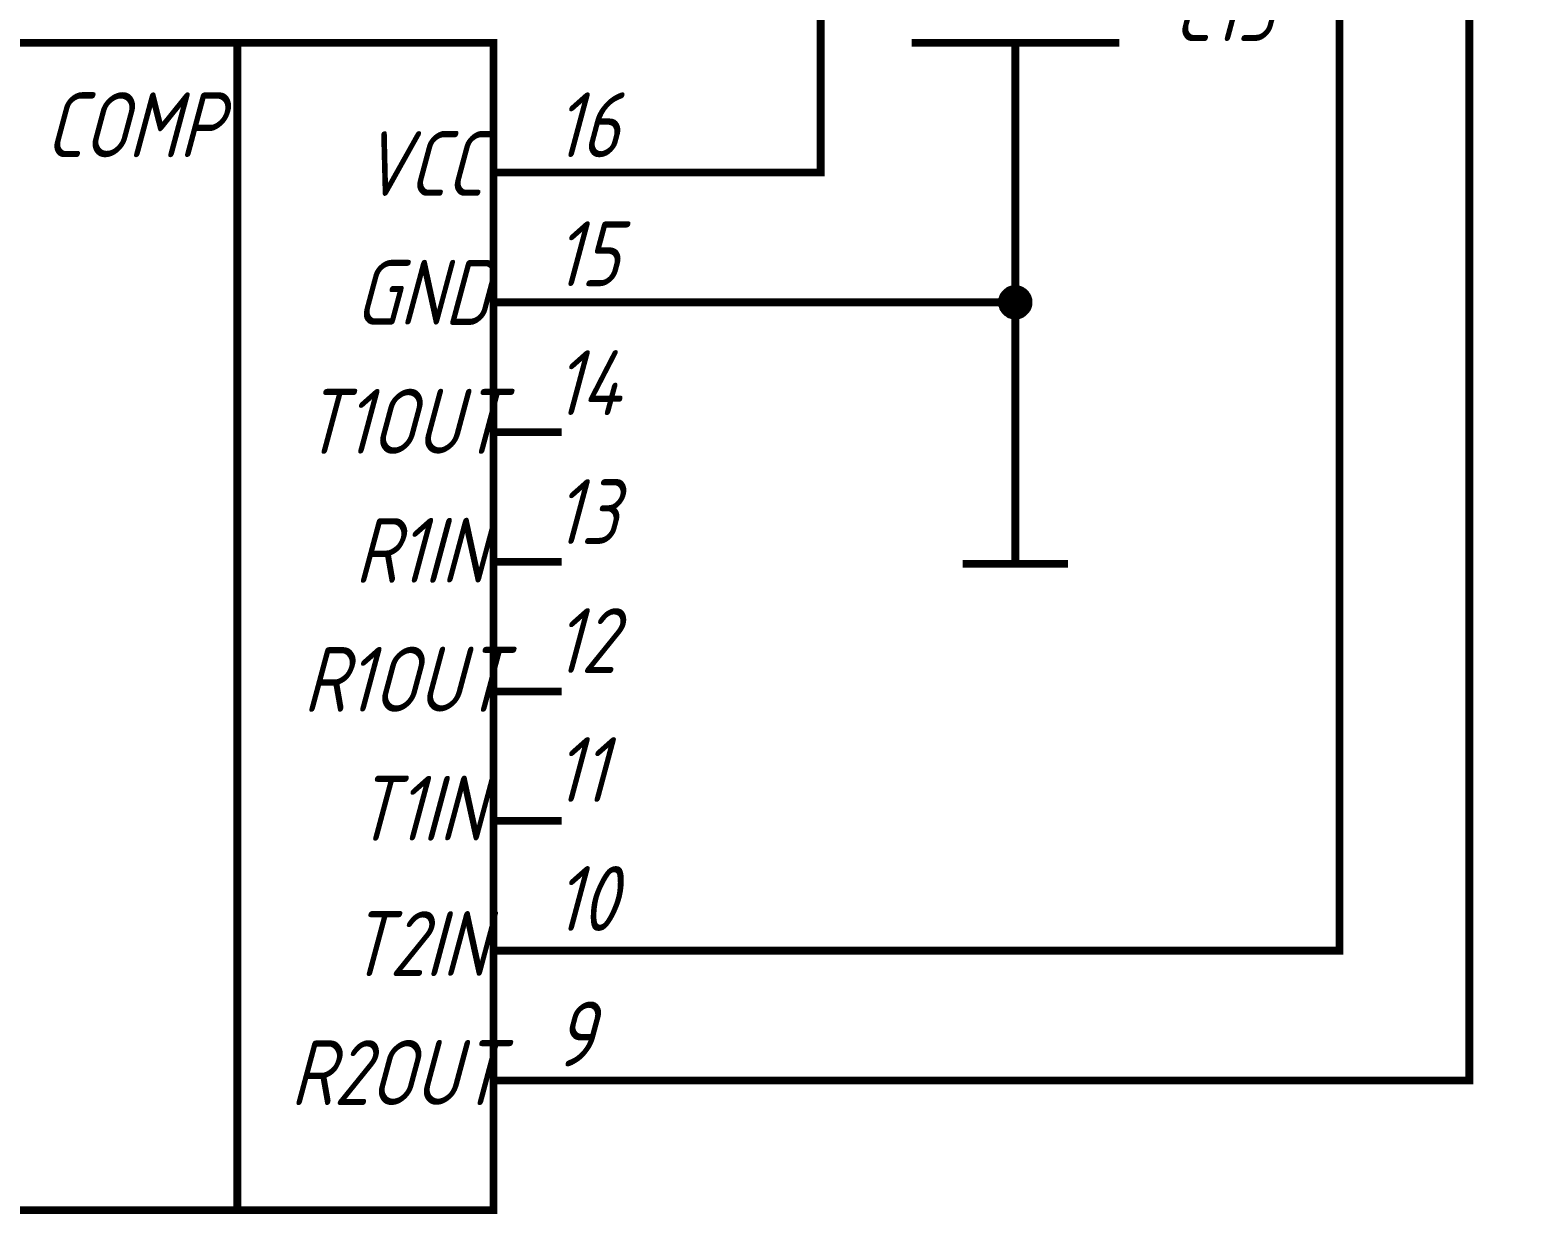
# Model space of a CAD drawing. Header units: millimetres. Extents: x 101 to 942, y 57 to 651.
# Drawn here: x 312.1 to 369.8, y 276.1 to 321.8 of the extents above; entities that cross this region are included whole.
import ezdxf

# ---------------------------------------------------------------- set-up
doc = ezdxf.new("R2010")
doc.units = ezdxf.units.MM
doc.header["$LTSCALE"] = 0.5
doc.layers.add('Sheet', color=255, linetype='Continuous')
doc.styles.add('GOST type A0', font='', dxfattribs={"oblique": 15, "height": 3.5})
doc.styles.get('GOST type A0').set_extended_font_data('GOST type A')

msp = doc.modelspace()

# ---------------------------------------------------------------- linework, layer by layer
at = {"layer": 'Sheet', "color": 7}
for points, const_width in [([(410.112, 378.796), (410.112, 378.796), (367.627, 378.796), (367.627, 281.292), (332.642, 281.292)], 0.3), ([(332.642, 286.294), (362.627, 286.294), (362.627, 373.794), (410.112, 373.794), (410.112, 373.794)], 0.3), ([(332.642, 316.289), (342.627, 316.289), (342.627, 333.795), (342.627, 343.783)], 0.3), ([(320.142, 276.291), (320.142, 321.291)], 0.3), ([(354.133, 321.291), (346.136, 321.291)], 0.3), ([(350.127, 321.291), (350.127, 318.79)], 0.3), ([(350.127, 318.79), (350.127, 311.287), (350.127, 306.286)], 0.3), ([(330.142, 316.289), (332.642, 316.289)], 0.3), ([(349.615, 311.287), (349.615, 311.319), (349.615, 311.334), (349.615, 311.365), (349.63, 311.396), (349.63, 311.412), (349.646, 311.443), (349.646, 311.458), (349.661, 311.489), (349.661, 311.505), (349.677, 311.536), (349.692, 311.552), (349.708, 311.567), (349.723, 311.598), (349.739, 311.614), (349.754, 311.629), (349.77, 311.645), (349.785, 311.66), (349.801, 311.676), (349.816, 311.691), (349.848, 311.707), (349.863, 311.722), (349.879, 311.738), (349.91, 311.753), (349.925, 311.753), (349.956, 311.769), (349.972, 311.769), (350.003, 311.785), (350.018, 311.785), (350.049, 311.8), (350.08, 311.8), (350.096, 311.8), (350.127, 311.8)], 0.3), ([(349.615, 311.287), (349.615, 311.319), (349.615, 311.334), (349.615, 311.365), (349.63, 311.396), (349.63, 311.412), (349.646, 311.443), (349.646, 311.458), (349.661, 311.489), (349.661, 311.505), (349.677, 311.536), (349.692, 311.552), (349.708, 311.567), (349.723, 311.598), (349.739, 311.614), (349.754, 311.629), (349.77, 311.645), (349.785, 311.66), (349.801, 311.676), (349.816, 311.691), (349.848, 311.707), (349.863, 311.722), (349.879, 311.738), (349.91, 311.753), (349.925, 311.753), (349.956, 311.769), (349.972, 311.769), (350.003, 311.785), (350.018, 311.785), (350.049, 311.8), (350.08, 311.8), (350.096, 311.8), (350.127, 311.8)], 0.3), ([(349.615, 311.287), (349.615, 311.319), (349.615, 311.334), (349.615, 311.365), (349.63, 311.396), (349.63, 311.412), (349.646, 311.443), (349.646, 311.458), (349.661, 311.489), (349.661, 311.505), (349.677, 311.536), (349.692, 311.552), (349.708, 311.567), (349.723, 311.598), (349.739, 311.614), (349.754, 311.629), (349.77, 311.645), (349.785, 311.66), (349.801, 311.676), (349.816, 311.691), (349.848, 311.707), (349.863, 311.722), (349.879, 311.738), (349.91, 311.753), (349.925, 311.753), (349.956, 311.769), (349.972, 311.769), (350.003, 311.785), (350.018, 311.785), (350.049, 311.8), (350.08, 311.8), (350.096, 311.8), (350.127, 311.8)], 0.3), ([(349.615, 311.287), (349.615, 311.319), (349.615, 311.334), (349.615, 311.365), (349.63, 311.396), (349.63, 311.412), (349.646, 311.443), (349.646, 311.458), (349.661, 311.489), (349.661, 311.505), (349.677, 311.536), (349.692, 311.552), (349.708, 311.567), (349.723, 311.598), (349.739, 311.614), (349.754, 311.629), (349.77, 311.645), (349.785, 311.66), (349.801, 311.676), (349.816, 311.691), (349.848, 311.707), (349.863, 311.722), (349.879, 311.738), (349.91, 311.753), (349.925, 311.753), (349.956, 311.769), (349.972, 311.769), (350.003, 311.785), (350.018, 311.785), (350.049, 311.8), (350.08, 311.8), (350.096, 311.8), (350.127, 311.8)], 0.3), ([(349.615, 311.287), (349.615, 311.319), (349.615, 311.334), (349.615, 311.365), (349.63, 311.396), (349.63, 311.412), (349.646, 311.443), (349.646, 311.458), (349.661, 311.489), (349.661, 311.505), (349.677, 311.536), (349.692, 311.552), (349.708, 311.567), (349.723, 311.598), (349.739, 311.614), (349.754, 311.629), (349.77, 311.645), (349.785, 311.66), (349.801, 311.676), (349.816, 311.691), (349.848, 311.707), (349.863, 311.722), (349.879, 311.738), (349.91, 311.753), (349.925, 311.753), (349.956, 311.769), (349.972, 311.769), (350.003, 311.785), (350.018, 311.785), (350.049, 311.8), (350.08, 311.8), (350.096, 311.8), (350.127, 311.8)], 0.0991), ([(349.615, 311.287), (349.615, 311.319), (349.615, 311.334), (349.615, 311.365), (349.63, 311.396), (349.63, 311.412), (349.646, 311.443), (349.646, 311.458), (349.661, 311.489), (349.661, 311.505), (349.677, 311.536), (349.692, 311.552), (349.708, 311.567), (349.723, 311.598), (349.739, 311.614), (349.754, 311.629), (349.77, 311.645), (349.785, 311.66), (349.801, 311.676), (349.816, 311.691), (349.848, 311.707), (349.863, 311.722), (349.879, 311.738), (349.91, 311.753), (349.925, 311.753), (349.956, 311.769), (349.972, 311.769), (350.003, 311.785), (350.018, 311.785), (350.049, 311.8), (350.08, 311.8), (350.096, 311.8), (350.127, 311.8)], 0.0991), ([(349.615, 311.287), (349.615, 311.319), (349.615, 311.334), (349.615, 311.365), (349.63, 311.396), (349.63, 311.412), (349.646, 311.443), (349.646, 311.458), (349.661, 311.489), (349.661, 311.505), (349.677, 311.536), (349.692, 311.552), (349.708, 311.567), (349.723, 311.598), (349.739, 311.614), (349.754, 311.629), (349.77, 311.645), (349.785, 311.66), (349.801, 311.676), (349.816, 311.691), (349.848, 311.707), (349.863, 311.722), (349.879, 311.738), (349.91, 311.753), (349.925, 311.753), (349.956, 311.769), (349.972, 311.769), (350.003, 311.785), (350.018, 311.785), (350.049, 311.8), (350.08, 311.8), (350.096, 311.8), (350.127, 311.8)], 0.0991), ([(349.615, 311.287), (349.615, 311.319), (349.615, 311.334), (349.615, 311.365), (349.63, 311.396), (349.63, 311.412), (349.646, 311.443), (349.646, 311.458), (349.661, 311.489), (349.661, 311.505), (349.677, 311.536), (349.692, 311.552), (349.708, 311.567), (349.723, 311.598), (349.739, 311.614), (349.754, 311.629), (349.77, 311.645), (349.785, 311.66), (349.801, 311.676), (349.816, 311.691), (349.848, 311.707), (349.863, 311.722), (349.879, 311.738), (349.91, 311.753), (349.925, 311.753), (349.956, 311.769), (349.972, 311.769), (350.003, 311.785), (350.018, 311.785), (350.049, 311.8), (350.08, 311.8), (350.096, 311.8), (350.127, 311.8)], 0.0991), ([(350.127, 311.8), (350.127, 311.8)], 0.3), ([(350.127, 311.8), (350.158, 311.8), (350.174, 311.8), (350.205, 311.8), (350.236, 311.785), (350.251, 311.785), (350.282, 311.769), (350.298, 311.769), (350.329, 311.753), (350.344, 311.753), (350.375, 311.738), (350.391, 311.722), (350.407, 311.707), (350.438, 311.691), (350.453, 311.676), (350.469, 311.66), (350.484, 311.645), (350.5, 311.629), (350.515, 311.614), (350.531, 311.598), (350.546, 311.567), (350.562, 311.552), (350.577, 311.536), (350.593, 311.505), (350.593, 311.489), (350.608, 311.458), (350.608, 311.443), (350.624, 311.412), (350.624, 311.396), (350.639, 311.365), (350.639, 311.334), (350.639, 311.319), (350.639, 311.287)], 0.3), ([(350.127, 311.8), (350.127, 311.8)], 0.3), ([(350.127, 311.8), (350.158, 311.8), (350.174, 311.8), (350.205, 311.8), (350.236, 311.785), (350.251, 311.785), (350.282, 311.769), (350.298, 311.769), (350.329, 311.753), (350.344, 311.753), (350.375, 311.738), (350.391, 311.722), (350.407, 311.707), (350.438, 311.691), (350.453, 311.676), (350.469, 311.66), (350.484, 311.645), (350.5, 311.629), (350.515, 311.614), (350.531, 311.598), (350.546, 311.567), (350.562, 311.552), (350.577, 311.536), (350.593, 311.505), (350.593, 311.489), (350.608, 311.458), (350.608, 311.443), (350.624, 311.412), (350.624, 311.396), (350.639, 311.365), (350.639, 311.334), (350.639, 311.319), (350.639, 311.287)], 0.3), ([(350.127, 311.8), (350.127, 311.8)], 0.3), ([(350.127, 311.8), (350.158, 311.8), (350.174, 311.8), (350.205, 311.8), (350.236, 311.785), (350.251, 311.785), (350.282, 311.769), (350.298, 311.769), (350.329, 311.753), (350.344, 311.753), (350.375, 311.738), (350.391, 311.722), (350.407, 311.707), (350.438, 311.691), (350.453, 311.676), (350.469, 311.66), (350.484, 311.645), (350.5, 311.629), (350.515, 311.614), (350.531, 311.598), (350.546, 311.567), (350.562, 311.552), (350.577, 311.536), (350.593, 311.505), (350.593, 311.489), (350.608, 311.458), (350.608, 311.443), (350.624, 311.412), (350.624, 311.396), (350.639, 311.365), (350.639, 311.334), (350.639, 311.319), (350.639, 311.287)], 0.3), ([(350.127, 311.8), (350.127, 311.8)], 0.3), ([(350.127, 311.8), (350.158, 311.8), (350.174, 311.8), (350.205, 311.8), (350.236, 311.785), (350.251, 311.785), (350.282, 311.769), (350.298, 311.769), (350.329, 311.753), (350.344, 311.753), (350.375, 311.738), (350.391, 311.722), (350.407, 311.707), (350.438, 311.691), (350.453, 311.676), (350.469, 311.66), (350.484, 311.645), (350.5, 311.629), (350.515, 311.614), (350.531, 311.598), (350.546, 311.567), (350.562, 311.552), (350.577, 311.536), (350.593, 311.505), (350.593, 311.489), (350.608, 311.458), (350.608, 311.443), (350.624, 311.412), (350.624, 311.396), (350.639, 311.365), (350.639, 311.334), (350.639, 311.319), (350.639, 311.287)], 0.3), ([(350.127, 311.8), (350.127, 311.8)], 0.0991), ([(350.127, 311.8), (350.158, 311.8), (350.174, 311.8), (350.205, 311.8), (350.236, 311.785), (350.251, 311.785), (350.282, 311.769), (350.298, 311.769), (350.329, 311.753), (350.344, 311.753), (350.375, 311.738), (350.391, 311.722), (350.407, 311.707), (350.438, 311.691), (350.453, 311.676), (350.469, 311.66), (350.484, 311.645), (350.5, 311.629), (350.515, 311.614), (350.531, 311.598), (350.546, 311.567), (350.562, 311.552), (350.577, 311.536), (350.593, 311.505), (350.593, 311.489), (350.608, 311.458), (350.608, 311.443), (350.624, 311.412), (350.624, 311.396), (350.639, 311.365), (350.639, 311.334), (350.639, 311.319), (350.639, 311.287)], 0.0991), ([(350.127, 311.8), (350.127, 311.8)], 0.0991), ([(350.127, 311.8), (350.158, 311.8), (350.174, 311.8), (350.205, 311.8), (350.236, 311.785), (350.251, 311.785), (350.282, 311.769), (350.298, 311.769), (350.329, 311.753), (350.344, 311.753), (350.375, 311.738), (350.391, 311.722), (350.407, 311.707), (350.438, 311.691), (350.453, 311.676), (350.469, 311.66), (350.484, 311.645), (350.5, 311.629), (350.515, 311.614), (350.531, 311.598), (350.546, 311.567), (350.562, 311.552), (350.577, 311.536), (350.593, 311.505), (350.593, 311.489), (350.608, 311.458), (350.608, 311.443), (350.624, 311.412), (350.624, 311.396), (350.639, 311.365), (350.639, 311.334), (350.639, 311.319), (350.639, 311.287)], 0.0991), ([(350.127, 311.8), (350.127, 311.8)], 0.0991), ([(350.127, 311.8), (350.158, 311.8), (350.174, 311.8), (350.205, 311.8), (350.236, 311.785), (350.251, 311.785), (350.282, 311.769), (350.298, 311.769), (350.329, 311.753), (350.344, 311.753), (350.375, 311.738), (350.391, 311.722), (350.407, 311.707), (350.438, 311.691), (350.453, 311.676), (350.469, 311.66), (350.484, 311.645), (350.5, 311.629), (350.515, 311.614), (350.531, 311.598), (350.546, 311.567), (350.562, 311.552), (350.577, 311.536), (350.593, 311.505), (350.593, 311.489), (350.608, 311.458), (350.608, 311.443), (350.624, 311.412), (350.624, 311.396), (350.639, 311.365), (350.639, 311.334), (350.639, 311.319), (350.639, 311.287)], 0.0991), ([(350.127, 311.8), (350.127, 311.8)], 0.0991), ([(350.127, 311.8), (350.158, 311.8), (350.174, 311.8), (350.205, 311.8), (350.236, 311.785), (350.251, 311.785), (350.282, 311.769), (350.298, 311.769), (350.329, 311.753), (350.344, 311.753), (350.375, 311.738), (350.391, 311.722), (350.407, 311.707), (350.438, 311.691), (350.453, 311.676), (350.469, 311.66), (350.484, 311.645), (350.5, 311.629), (350.515, 311.614), (350.531, 311.598), (350.546, 311.567), (350.562, 311.552), (350.577, 311.536), (350.593, 311.505), (350.593, 311.489), (350.608, 311.458), (350.608, 311.443), (350.624, 311.412), (350.624, 311.396), (350.639, 311.365), (350.639, 311.334), (350.639, 311.319), (350.639, 311.287)], 0.0991), ([(330.142, 311.287), (332.642, 311.287)], 0.3), ([(332.642, 311.287), (350.127, 311.287)], 0.3), ([(350.127, 310.775), (350.096, 310.775), (350.08, 310.775), (350.049, 310.775), (350.018, 310.79), (350.003, 310.79), (349.972, 310.806), (349.956, 310.806), (349.925, 310.821), (349.91, 310.821), (349.879, 310.837), (349.863, 310.853), (349.848, 310.868), (349.816, 310.884), (349.801, 310.899), (349.785, 310.915), (349.77, 310.93), (349.754, 310.946), (349.739, 310.961), (349.723, 310.977), (349.708, 311.008), (349.692, 311.023), (349.677, 311.039), (349.661, 311.07), (349.661, 311.086), (349.646, 311.117), (349.646, 311.132), (349.63, 311.163), (349.63, 311.179), (349.615, 311.21), (349.615, 311.241), (349.615, 311.256), (349.615, 311.287)], 0.3), ([(349.615, 311.287), (349.615, 311.287)], 0.3), ([(350.127, 310.775), (350.096, 310.775), (350.08, 310.775), (350.049, 310.775), (350.018, 310.79), (350.003, 310.79), (349.972, 310.806), (349.956, 310.806), (349.925, 310.821), (349.91, 310.821), (349.879, 310.837), (349.863, 310.853), (349.848, 310.868), (349.816, 310.884), (349.801, 310.899), (349.785, 310.915), (349.77, 310.93), (349.754, 310.946), (349.739, 310.961), (349.723, 310.977), (349.708, 311.008), (349.692, 311.023), (349.677, 311.039), (349.661, 311.07), (349.661, 311.086), (349.646, 311.117), (349.646, 311.132), (349.63, 311.163), (349.63, 311.179), (349.615, 311.21), (349.615, 311.241), (349.615, 311.256), (349.615, 311.287)], 0.3), ([(349.615, 311.287), (349.615, 311.287)], 0.3), ([(350.127, 310.775), (350.096, 310.775), (350.08, 310.775), (350.049, 310.775), (350.018, 310.79), (350.003, 310.79), (349.972, 310.806), (349.956, 310.806), (349.925, 310.821), (349.91, 310.821), (349.879, 310.837), (349.863, 310.853), (349.848, 310.868), (349.816, 310.884), (349.801, 310.899), (349.785, 310.915), (349.77, 310.93), (349.754, 310.946), (349.739, 310.961), (349.723, 310.977), (349.708, 311.008), (349.692, 311.023), (349.677, 311.039), (349.661, 311.07), (349.661, 311.086), (349.646, 311.117), (349.646, 311.132), (349.63, 311.163), (349.63, 311.179), (349.615, 311.21), (349.615, 311.241), (349.615, 311.256), (349.615, 311.287)], 0.3), ([(349.615, 311.287), (349.615, 311.287)], 0.3), ([(350.127, 310.775), (350.096, 310.775), (350.08, 310.775), (350.049, 310.775), (350.018, 310.79), (350.003, 310.79), (349.972, 310.806), (349.956, 310.806), (349.925, 310.821), (349.91, 310.821), (349.879, 310.837), (349.863, 310.853), (349.848, 310.868), (349.816, 310.884), (349.801, 310.899), (349.785, 310.915), (349.77, 310.93), (349.754, 310.946), (349.739, 310.961), (349.723, 310.977), (349.708, 311.008), (349.692, 311.023), (349.677, 311.039), (349.661, 311.07), (349.661, 311.086), (349.646, 311.117), (349.646, 311.132), (349.63, 311.163), (349.63, 311.179), (349.615, 311.21), (349.615, 311.241), (349.615, 311.256), (349.615, 311.287)], 0.3), ([(349.615, 311.287), (349.615, 311.287)], 0.3), ([(350.127, 310.775), (350.096, 310.775), (350.08, 310.775), (350.049, 310.775), (350.018, 310.79), (350.003, 310.79), (349.972, 310.806), (349.956, 310.806), (349.925, 310.821), (349.91, 310.821), (349.879, 310.837), (349.863, 310.853), (349.848, 310.868), (349.816, 310.884), (349.801, 310.899), (349.785, 310.915), (349.77, 310.93), (349.754, 310.946), (349.739, 310.961), (349.723, 310.977), (349.708, 311.008), (349.692, 311.023), (349.677, 311.039), (349.661, 311.07), (349.661, 311.086), (349.646, 311.117), (349.646, 311.132), (349.63, 311.163), (349.63, 311.179), (349.615, 311.21), (349.615, 311.241), (349.615, 311.256), (349.615, 311.287)], 0.0991), ([(349.615, 311.287), (349.615, 311.287)], 0.0991), ([(350.127, 310.775), (350.096, 310.775), (350.08, 310.775), (350.049, 310.775), (350.018, 310.79), (350.003, 310.79), (349.972, 310.806), (349.956, 310.806), (349.925, 310.821), (349.91, 310.821), (349.879, 310.837), (349.863, 310.853), (349.848, 310.868), (349.816, 310.884), (349.801, 310.899), (349.785, 310.915), (349.77, 310.93), (349.754, 310.946), (349.739, 310.961), (349.723, 310.977), (349.708, 311.008), (349.692, 311.023), (349.677, 311.039), (349.661, 311.07), (349.661, 311.086), (349.646, 311.117), (349.646, 311.132), (349.63, 311.163), (349.63, 311.179), (349.615, 311.21), (349.615, 311.241), (349.615, 311.256), (349.615, 311.287)], 0.0991), ([(349.615, 311.287), (349.615, 311.287)], 0.0991), ([(350.127, 310.775), (350.096, 310.775), (350.08, 310.775), (350.049, 310.775), (350.018, 310.79), (350.003, 310.79), (349.972, 310.806), (349.956, 310.806), (349.925, 310.821), (349.91, 310.821), (349.879, 310.837), (349.863, 310.853), (349.848, 310.868), (349.816, 310.884), (349.801, 310.899), (349.785, 310.915), (349.77, 310.93), (349.754, 310.946), (349.739, 310.961), (349.723, 310.977), (349.708, 311.008), (349.692, 311.023), (349.677, 311.039), (349.661, 311.07), (349.661, 311.086), (349.646, 311.117), (349.646, 311.132), (349.63, 311.163), (349.63, 311.179), (349.615, 311.21), (349.615, 311.241), (349.615, 311.256), (349.615, 311.287)], 0.0991), ([(349.615, 311.287), (349.615, 311.287)], 0.0991), ([(350.127, 310.775), (350.096, 310.775), (350.08, 310.775), (350.049, 310.775), (350.018, 310.79), (350.003, 310.79), (349.972, 310.806), (349.956, 310.806), (349.925, 310.821), (349.91, 310.821), (349.879, 310.837), (349.863, 310.853), (349.848, 310.868), (349.816, 310.884), (349.801, 310.899), (349.785, 310.915), (349.77, 310.93), (349.754, 310.946), (349.739, 310.961), (349.723, 310.977), (349.708, 311.008), (349.692, 311.023), (349.677, 311.039), (349.661, 311.07), (349.661, 311.086), (349.646, 311.117), (349.646, 311.132), (349.63, 311.163), (349.63, 311.179), (349.615, 311.21), (349.615, 311.241), (349.615, 311.256), (349.615, 311.287)], 0.0991), ([(349.615, 311.287), (349.615, 311.287)], 0.0991), ([(350.639, 311.287), (350.639, 311.256), (350.639, 311.241), (350.639, 311.21), (350.624, 311.179), (350.624, 311.163), (350.608, 311.132), (350.608, 311.117), (350.593, 311.086), (350.593, 311.07), (350.577, 311.039), (350.562, 311.023), (350.546, 311.008), (350.531, 310.977), (350.515, 310.961), (350.5, 310.946), (350.484, 310.93), (350.469, 310.915), (350.453, 310.899), (350.438, 310.884), (350.407, 310.868), (350.391, 310.853), (350.375, 310.837), (350.344, 310.821), (350.329, 310.821), (350.298, 310.806), (350.282, 310.806), (350.251, 310.79), (350.236, 310.79), (350.205, 310.775), (350.174, 310.775), (350.158, 310.775), (350.127, 310.775)], 0.3), ([(350.639, 311.287), (350.639, 311.256), (350.639, 311.241), (350.639, 311.21), (350.624, 311.179), (350.624, 311.163), (350.608, 311.132), (350.608, 311.117), (350.593, 311.086), (350.593, 311.07), (350.577, 311.039), (350.562, 311.023), (350.546, 311.008), (350.531, 310.977), (350.515, 310.961), (350.5, 310.946), (350.484, 310.93), (350.469, 310.915), (350.453, 310.899), (350.438, 310.884), (350.407, 310.868), (350.391, 310.853), (350.375, 310.837), (350.344, 310.821), (350.329, 310.821), (350.298, 310.806), (350.282, 310.806), (350.251, 310.79), (350.236, 310.79), (350.205, 310.775), (350.174, 310.775), (350.158, 310.775), (350.127, 310.775)], 0.3), ([(350.639, 311.287), (350.639, 311.256), (350.639, 311.241), (350.639, 311.21), (350.624, 311.179), (350.624, 311.163), (350.608, 311.132), (350.608, 311.117), (350.593, 311.086), (350.593, 311.07), (350.577, 311.039), (350.562, 311.023), (350.546, 311.008), (350.531, 310.977), (350.515, 310.961), (350.5, 310.946), (350.484, 310.93), (350.469, 310.915), (350.453, 310.899), (350.438, 310.884), (350.407, 310.868), (350.391, 310.853), (350.375, 310.837), (350.344, 310.821), (350.329, 310.821), (350.298, 310.806), (350.282, 310.806), (350.251, 310.79), (350.236, 310.79), (350.205, 310.775), (350.174, 310.775), (350.158, 310.775), (350.127, 310.775)], 0.3), ([(350.639, 311.287), (350.639, 311.256), (350.639, 311.241), (350.639, 311.21), (350.624, 311.179), (350.624, 311.163), (350.608, 311.132), (350.608, 311.117), (350.593, 311.086), (350.593, 311.07), (350.577, 311.039), (350.562, 311.023), (350.546, 311.008), (350.531, 310.977), (350.515, 310.961), (350.5, 310.946), (350.484, 310.93), (350.469, 310.915), (350.453, 310.899), (350.438, 310.884), (350.407, 310.868), (350.391, 310.853), (350.375, 310.837), (350.344, 310.821), (350.329, 310.821), (350.298, 310.806), (350.282, 310.806), (350.251, 310.79), (350.236, 310.79), (350.205, 310.775), (350.174, 310.775), (350.158, 310.775), (350.127, 310.775)], 0.3), ([(350.639, 311.287), (350.639, 311.256), (350.639, 311.241), (350.639, 311.21), (350.624, 311.179), (350.624, 311.163), (350.608, 311.132), (350.608, 311.117), (350.593, 311.086), (350.593, 311.07), (350.577, 311.039), (350.562, 311.023), (350.546, 311.008), (350.531, 310.977), (350.515, 310.961), (350.5, 310.946), (350.484, 310.93), (350.469, 310.915), (350.453, 310.899), (350.438, 310.884), (350.407, 310.868), (350.391, 310.853), (350.375, 310.837), (350.344, 310.821), (350.329, 310.821), (350.298, 310.806), (350.282, 310.806), (350.251, 310.79), (350.236, 310.79), (350.205, 310.775), (350.174, 310.775), (350.158, 310.775), (350.127, 310.775)], 0.0991), ([(350.639, 311.287), (350.639, 311.256), (350.639, 311.241), (350.639, 311.21), (350.624, 311.179), (350.624, 311.163), (350.608, 311.132), (350.608, 311.117), (350.593, 311.086), (350.593, 311.07), (350.577, 311.039), (350.562, 311.023), (350.546, 311.008), (350.531, 310.977), (350.515, 310.961), (350.5, 310.946), (350.484, 310.93), (350.469, 310.915), (350.453, 310.899), (350.438, 310.884), (350.407, 310.868), (350.391, 310.853), (350.375, 310.837), (350.344, 310.821), (350.329, 310.821), (350.298, 310.806), (350.282, 310.806), (350.251, 310.79), (350.236, 310.79), (350.205, 310.775), (350.174, 310.775), (350.158, 310.775), (350.127, 310.775)], 0.0991), ([(350.639, 311.287), (350.639, 311.256), (350.639, 311.241), (350.639, 311.21), (350.624, 311.179), (350.624, 311.163), (350.608, 311.132), (350.608, 311.117), (350.593, 311.086), (350.593, 311.07), (350.577, 311.039), (350.562, 311.023), (350.546, 311.008), (350.531, 310.977), (350.515, 310.961), (350.5, 310.946), (350.484, 310.93), (350.469, 310.915), (350.453, 310.899), (350.438, 310.884), (350.407, 310.868), (350.391, 310.853), (350.375, 310.837), (350.344, 310.821), (350.329, 310.821), (350.298, 310.806), (350.282, 310.806), (350.251, 310.79), (350.236, 310.79), (350.205, 310.775), (350.174, 310.775), (350.158, 310.775), (350.127, 310.775)], 0.0991), ([(350.639, 311.287), (350.639, 311.256), (350.639, 311.241), (350.639, 311.21), (350.624, 311.179), (350.624, 311.163), (350.608, 311.132), (350.608, 311.117), (350.593, 311.086), (350.593, 311.07), (350.577, 311.039), (350.562, 311.023), (350.546, 311.008), (350.531, 310.977), (350.515, 310.961), (350.5, 310.946), (350.484, 310.93), (350.469, 310.915), (350.453, 310.899), (350.438, 310.884), (350.407, 310.868), (350.391, 310.853), (350.375, 310.837), (350.344, 310.821), (350.329, 310.821), (350.298, 310.806), (350.282, 310.806), (350.251, 310.79), (350.236, 310.79), (350.205, 310.775), (350.174, 310.775), (350.158, 310.775), (350.127, 310.775)], 0.0991), ([(350.639, 311.287), (350.639, 311.287), (350.639, 311.287), (350.639, 311.287), (350.639, 311.287), (350.639, 311.287), (350.639, 311.287), (350.639, 311.287), (350.639, 311.287), (350.639, 311.287), (350.639, 311.287), (350.639, 311.287), (350.639, 311.287), (350.639, 311.287), (350.639, 311.287), (350.639, 311.287), (350.639, 311.287), (350.639, 311.287), (350.639, 311.287), (350.639, 311.287), (350.639, 311.287), (350.639, 311.287), (350.639, 311.287), (350.639, 311.287), (350.639, 311.287), (350.639, 311.287), (350.639, 311.287), (350.639, 311.287), (350.639, 311.287), (350.639, 311.287), (350.639, 311.287), (350.639, 311.287), (350.639, 311.287)], 0.3), ([(350.639, 311.287), (350.639, 311.287)], 0.3), ([(350.639, 311.287), (350.639, 311.287), (350.639, 311.287), (350.639, 311.287), (350.639, 311.287), (350.639, 311.287), (350.639, 311.287), (350.639, 311.287), (350.639, 311.287), (350.639, 311.287), (350.639, 311.287), (350.639, 311.287), (350.639, 311.287), (350.639, 311.287), (350.639, 311.287), (350.639, 311.287), (350.639, 311.287), (350.639, 311.287), (350.639, 311.287), (350.639, 311.287), (350.639, 311.287), (350.639, 311.287), (350.639, 311.287), (350.639, 311.287), (350.639, 311.287), (350.639, 311.287), (350.639, 311.287), (350.639, 311.287), (350.639, 311.287), (350.639, 311.287), (350.639, 311.287), (350.639, 311.287), (350.639, 311.287)], 0.3), ([(350.639, 311.287), (350.639, 311.287)], 0.3), ([(350.639, 311.287), (350.639, 311.287), (350.639, 311.287), (350.639, 311.287), (350.639, 311.287), (350.639, 311.287), (350.639, 311.287), (350.639, 311.287), (350.639, 311.287), (350.639, 311.287), (350.639, 311.287), (350.639, 311.287), (350.639, 311.287), (350.639, 311.287), (350.639, 311.287), (350.639, 311.287), (350.639, 311.287), (350.639, 311.287), (350.639, 311.287), (350.639, 311.287), (350.639, 311.287), (350.639, 311.287), (350.639, 311.287), (350.639, 311.287), (350.639, 311.287), (350.639, 311.287), (350.639, 311.287), (350.639, 311.287), (350.639, 311.287), (350.639, 311.287), (350.639, 311.287), (350.639, 311.287), (350.639, 311.287)], 0.3), ([(350.639, 311.287), (350.639, 311.287)], 0.3), ([(350.639, 311.287), (350.639, 311.287), (350.639, 311.287), (350.639, 311.287), (350.639, 311.287), (350.639, 311.287), (350.639, 311.287), (350.639, 311.287), (350.639, 311.287), (350.639, 311.287), (350.639, 311.287), (350.639, 311.287), (350.639, 311.287), (350.639, 311.287), (350.639, 311.287), (350.639, 311.287), (350.639, 311.287), (350.639, 311.287), (350.639, 311.287), (350.639, 311.287), (350.639, 311.287), (350.639, 311.287), (350.639, 311.287), (350.639, 311.287), (350.639, 311.287), (350.639, 311.287), (350.639, 311.287), (350.639, 311.287), (350.639, 311.287), (350.639, 311.287), (350.639, 311.287), (350.639, 311.287), (350.639, 311.287)], 0.3), ([(350.639, 311.287), (350.639, 311.287)], 0.3), ([(350.639, 311.287), (350.639, 311.287), (350.639, 311.287), (350.639, 311.287), (350.639, 311.287), (350.639, 311.287), (350.639, 311.287), (350.639, 311.287), (350.639, 311.287), (350.639, 311.287), (350.639, 311.287), (350.639, 311.287), (350.639, 311.287), (350.639, 311.287), (350.639, 311.287), (350.639, 311.287), (350.639, 311.287), (350.639, 311.287), (350.639, 311.287), (350.639, 311.287), (350.639, 311.287), (350.639, 311.287), (350.639, 311.287), (350.639, 311.287), (350.639, 311.287), (350.639, 311.287), (350.639, 311.287), (350.639, 311.287), (350.639, 311.287), (350.639, 311.287), (350.639, 311.287), (350.639, 311.287), (350.639, 311.287)], 0.0991), ([(350.639, 311.287), (350.639, 311.287)], 0.0991), ([(350.639, 311.287), (350.639, 311.287), (350.639, 311.287), (350.639, 311.287), (350.639, 311.287), (350.639, 311.287), (350.639, 311.287), (350.639, 311.287), (350.639, 311.287), (350.639, 311.287), (350.639, 311.287), (350.639, 311.287), (350.639, 311.287), (350.639, 311.287), (350.639, 311.287), (350.639, 311.287), (350.639, 311.287), (350.639, 311.287), (350.639, 311.287), (350.639, 311.287), (350.639, 311.287), (350.639, 311.287), (350.639, 311.287), (350.639, 311.287), (350.639, 311.287), (350.639, 311.287), (350.639, 311.287), (350.639, 311.287), (350.639, 311.287), (350.639, 311.287), (350.639, 311.287), (350.639, 311.287), (350.639, 311.287)], 0.0991), ([(350.639, 311.287), (350.639, 311.287)], 0.0991), ([(350.639, 311.287), (350.639, 311.287), (350.639, 311.287), (350.639, 311.287), (350.639, 311.287), (350.639, 311.287), (350.639, 311.287), (350.639, 311.287), (350.639, 311.287), (350.639, 311.287), (350.639, 311.287), (350.639, 311.287), (350.639, 311.287), (350.639, 311.287), (350.639, 311.287), (350.639, 311.287), (350.639, 311.287), (350.639, 311.287), (350.639, 311.287), (350.639, 311.287), (350.639, 311.287), (350.639, 311.287), (350.639, 311.287), (350.639, 311.287), (350.639, 311.287), (350.639, 311.287), (350.639, 311.287), (350.639, 311.287), (350.639, 311.287), (350.639, 311.287), (350.639, 311.287), (350.639, 311.287), (350.639, 311.287)], 0.0991), ([(350.639, 311.287), (350.639, 311.287)], 0.0991), ([(350.639, 311.287), (350.639, 311.287), (350.639, 311.287), (350.639, 311.287), (350.639, 311.287), (350.639, 311.287), (350.639, 311.287), (350.639, 311.287), (350.639, 311.287), (350.639, 311.287), (350.639, 311.287), (350.639, 311.287), (350.639, 311.287), (350.639, 311.287), (350.639, 311.287), (350.639, 311.287), (350.639, 311.287), (350.639, 311.287), (350.639, 311.287), (350.639, 311.287), (350.639, 311.287), (350.639, 311.287), (350.639, 311.287), (350.639, 311.287), (350.639, 311.287), (350.639, 311.287), (350.639, 311.287), (350.639, 311.287), (350.639, 311.287), (350.639, 311.287), (350.639, 311.287), (350.639, 311.287), (350.639, 311.287)], 0.0991), ([(350.639, 311.287), (350.639, 311.287)], 0.0991), ([(330.142, 306.286), (332.642, 306.286)], 0.3), ([(350.127, 306.286), (350.127, 301.206)], 0.3), ([(330.142, 301.284), (332.642, 301.284)], 0.3), ([(348.093, 301.206), (352.161, 301.206)], 0.3), ([(330.142, 296.282), (332.642, 296.282)], 0.3), ([(330.142, 291.296), (332.642, 291.296)], 0.3), ([(330.142, 286.294), (332.642, 286.294)], 0.3), ([(330.142, 281.292), (332.642, 281.292)], 0.3)]:
    msp.add_lwpolyline(points, dxfattribs=dict(at, const_width=const_width))
at = {"layer": 'Sheet', "color": 7, "const_width": 0.3}
msp.add_lwpolyline([(300.142, 321.291), (330.018, 321.291), (330.018, 276.291), (300.142, 276.291), (300.142, 321.291)], close=True, dxfattribs=at)
at = {"layer": 'Sheet', "color": 7, "const_width": 0.508}
msp.add_lwpolyline([(349.809, 311.297, 1), (350.317, 311.297, 1)], format="xyb", close=True, dxfattribs=at)

# ---------------------------------------------------------------- texts
at = {"layer": 'Sheet', "color": 7, "style": 'GOST type A0', "oblique": 15}
for s, p in [('C13', (356.214, 321.353)), ('COMP', (312.735, 316.88)), ('16', (332.363, 316.88)), ('VCC', (324.909, 315.388)), ('15', (332.363, 311.909)), ('GND', (324.661, 310.418)), ('14', (332.363, 306.938)), ('T1OUT', (322.673, 305.447)), ('13', (332.363, 301.967)), ('R1IN', (324.661, 300.476)), ('12', (332.363, 296.997)), ('R1OUT', (322.673, 295.505)), ('11', (332.363, 292.026)), ('T1IN', (324.661, 290.535)), ('10', (332.363, 287.055)), ('T2IN', (324.413, 285.315)), ('9', (332.363, 281.836)), ('R2OUT', (322.177, 280.345))]:
    msp.add_text(s, height=2.5, dxfattribs=at).set_placement(p)

doc.saveas('drawing.dxf')
